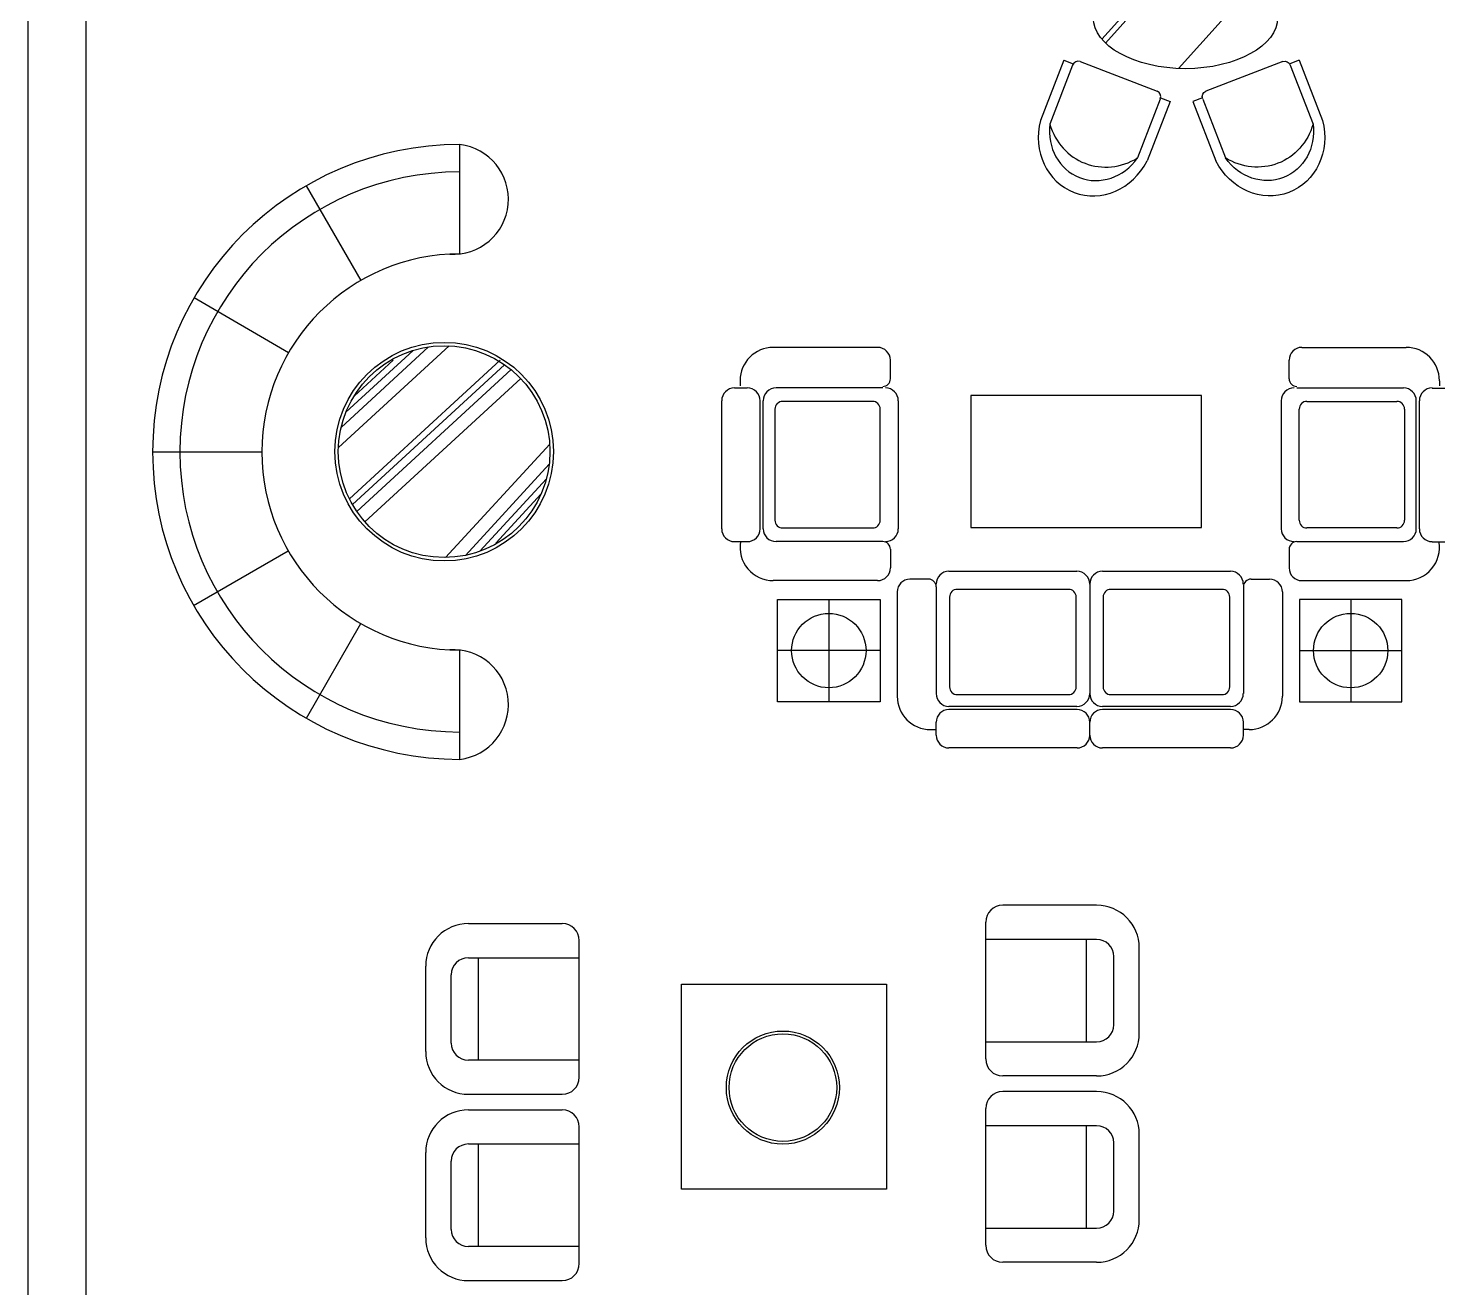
# Model space of a CAD drawing. Header units: inches. Extents: x 2.2 to 44.7, y 13.7 to 38.5.
# Drawn here: x 2.17 to 10.44, y 21.03 to 28.41 of the extents above; entities that cross this region are included whole.
import ezdxf

# ---------------------------------------------------------------- set-up
doc = ezdxf.new("R2010")
doc.units = ezdxf.units.IN
doc.header["$MEASUREMENT"] = 0
for name, color, linetype in [('02', 2, 'Continuous'), ('4', 4, 'Continuous'), ('kadrbm', 4, 'Continuous')]:
    doc.layers.add(name, color=color, linetype=linetype)

# ---------------------------------------------------------------- blocks, each defined once
blk = doc.blocks.new('kadrbm')
at = {"layer": 'kadrbm', "color": 4}
blk.add_lwpolyline([(0, 0), (0, 24.7972), (21, 24.7972), (21, 0), (0, 0)], close=True, dxfattribs=at)
blk.add_lwpolyline([(20.6631, 0.3257), (20.6631, 24.4603), (0.3369, 24.4603), (0.3369, 0.3257), (20.6631, 0.3257)], dxfattribs=at)

msp = doc.modelspace()

# ---------------------------------------------------------------- linework, layer by layer
at = {"layer": '02'}
for p, q in [((8.2372, 28.2175), (8.1009, 27.8646)), ((8.2372, 28.2175), (8.2922, 28.1963)), ((8.3336, 28.2107), (8.7842, 28.0366)), ((9.5202, 28.2107), (9.0695, 28.0366)), ((9.6165, 28.2175), (9.5615, 28.1963)), ((9.6165, 28.2175), (9.7528, 27.8646)), ((8.2893, 28.1888), (8.1559, 27.8434)), ((9.5644, 28.1888), (9.6979, 27.8434)), ((8.8023, 27.9906), (8.6688, 27.6452)), ((8.8601, 27.9769), (8.7252, 27.6277)), ((8.8046, 27.9983), (8.8601, 27.9769)), ((9.0491, 27.9983), (8.9936, 27.9769)), ((8.9936, 27.9769), (9.1285, 27.6277)), ((9.0515, 27.9906), (9.1849, 27.6452)), ((4.6995, 27.0837), (4.6995, 27.7237)), ((3.7993, 27.4824), (4.1194, 26.9282)), ((3.1425, 26.8285), (3.6965, 26.5065)), ((3.988, 25.9492), (4.6364, 26.5449)), ((4.0041, 26.0679), (4.5167, 26.5389)), ((4.0324, 26.1571), (4.4255, 26.5182)), ((4.0525, 25.6493), (4.9365, 26.4616)), ((4.0796, 26.2507), (4.3092, 26.4616)), ((7.1467, 26.5362), (6.5358, 26.5362)), ((7.2217, 26.3527), (7.2217, 26.4612)), ((9.5572, 26.3527), (9.5572, 26.4612)), ((9.6322, 26.5362), (10.243, 26.5362)), ((4.0706, 25.6157), (4.9617, 26.4345)), ((4.0957, 25.5757), (4.9994, 26.406)), ((4.1429, 25.5151), (5.0558, 26.3539)), ((6.3083, 26.2985), (6.3833, 26.2985)), ((6.3408, 26.3412), (6.3408, 26.3112)), ((7.1767, 26.2985), (6.5515, 26.2985)), ((9.6022, 26.2985), (10.2273, 26.2985)), ((10.3955, 26.2981), (10.4705, 26.2981)), ((10.438, 26.3412), (10.438, 26.3112)), ((6.2333, 25.4735), (6.2333, 26.2235)), ((6.4583, 25.4735), (6.4583, 26.2235)), ((6.4765, 25.4739), (6.4765, 26.2235)), ((7.1171, 26.2199), (6.5905, 26.2199)), ((7.2678, 26.2235), (7.2678, 25.4739)), ((9.511, 26.2235), (9.511, 25.4739)), ((9.6617, 26.2199), (10.1883, 26.2199)), ((10.3023, 25.4739), (10.3023, 26.2235)), ((10.3205, 25.4735), (10.3205, 26.2235)), ((6.5455, 26.1749), (6.5455, 25.5235)), ((7.1621, 25.5235), (7.1621, 26.1749)), ((9.6167, 25.5235), (9.6167, 26.1749)), ((10.2333, 26.1749), (10.2333, 25.5235)), ((4.6163, 25.3056), (5.226, 25.9692)), ((2.897, 25.9237), (3.5395, 25.9237)), ((4.7317, 25.3181), (5.2233, 25.8531)), ((4.8168, 25.3419), (5.2068, 25.7664)), ((4.9108, 25.3896), (5.1762, 25.6784)), ((6.5905, 25.4785), (7.1171, 25.4785)), ((10.1883, 25.4785), (9.6617, 25.4785)), ((6.3083, 25.3985), (6.3833, 25.3985)), ((7.1767, 25.3989), (6.5515, 25.3989)), ((9.6022, 25.3989), (10.2273, 25.3989)), ((10.3955, 25.3981), (10.4705, 25.3981)), ((3.1398, 25.0251), (3.6944, 25.3446)), ((7.2217, 25.3537), (7.2217, 25.2451)), ((9.5572, 25.3537), (9.5572, 25.2451)), ((7.5648, 25.2249), (8.3144, 25.2249)), ((8.4644, 25.2249), (9.214, 25.2249)), ((7.1467, 25.1701), (6.5358, 25.1701)), ((7.4448, 25.1788), (7.3363, 25.1788)), ((8.3894, 25.1499), (8.3894, 24.5086)), ((9.3343, 25.1788), (9.4428, 25.1788)), ((9.6322, 25.1701), (10.243, 25.1701)), ((6.8609, 25.0605), (6.8609, 24.4605)), ((7.2613, 25.1038), (7.2613, 24.493)), ((7.4898, 25.1338), (7.4898, 24.5086)), ((7.5684, 25.0742), (7.5684, 24.5476)), ((8.2649, 25.1192), (7.6134, 25.1192)), ((8.3099, 24.5476), (8.3099, 25.0742)), ((8.468, 25.0742), (8.468, 24.5476)), ((9.1645, 25.1192), (8.513, 25.1192)), ((9.2095, 24.5476), (9.2095, 25.0742)), ((9.2893, 25.1338), (9.2893, 24.5086)), ((9.5178, 25.1038), (9.5178, 24.493)), ((9.918, 25.0605), (9.918, 24.4605)), ((3.8004, 24.3644), (4.1201, 24.9188)), ((4.6995, 24.1237), (4.6995, 24.7637)), ((7.1609, 24.7605), (6.5609, 24.7605)), ((9.618, 24.7605), (10.218, 24.7605)), ((7.6134, 24.5026), (8.2649, 24.5026)), ((8.513, 24.5026), (9.1645, 24.5026)), ((8.3144, 24.4336), (7.5648, 24.4336)), ((8.3148, 24.4155), (7.5648, 24.4155)), ((9.214, 24.4336), (8.4644, 24.4336)), ((9.2144, 24.4155), (8.4644, 24.4155)), ((7.4898, 24.2655), (7.4898, 24.3405)), ((8.3894, 24.2655), (8.3894, 24.3405)), ((9.2893, 24.2655), (9.2893, 24.3405)), ((7.4563, 24.298), (7.4863, 24.298)), ((9.3228, 24.298), (9.2928, 24.298)), ((8.3148, 24.1905), (7.5648, 24.1905)), ((9.2144, 24.1905), (8.4644, 24.1905)), ((8.4298, 23.2694), (7.8798, 23.2694)), ((4.7493, 23.1621), (5.2993, 23.1621)), ((7.7798, 22.3694), (7.7798, 23.1694)), ((5.3993, 22.2621), (5.3993, 23.0621)), ((8.4298, 23.0694), (7.7798, 23.0694)), ((8.3713, 22.4694), (8.3713, 23.0694)), ((8.6798, 22.5194), (8.6798, 23.0194)), ((4.4993, 22.4121), (4.4993, 22.9121)), ((4.7493, 22.9621), (5.3993, 22.9621)), ((4.8077, 22.3621), (4.8077, 22.9621)), ((8.5298, 22.5694), (8.5298, 22.9694)), ((4.6493, 22.4621), (4.6493, 22.8621)), ((7.7798, 22.4694), (8.4298, 22.4694)), ((5.3993, 22.3621), (4.7493, 22.3621)), ((8.4298, 22.2694), (7.8798, 22.2694)), ((4.7493, 22.1621), (5.2993, 22.1621)), ((8.4298, 22.1783), (7.8798, 22.1783)), ((7.7798, 21.2783), (7.7798, 22.0783)), ((4.7493, 22.0711), (5.2993, 22.0711)), ((5.3993, 21.1711), (5.3993, 21.9711)), ((8.4298, 21.9783), (7.7798, 21.9783)), ((8.3713, 21.3783), (8.3713, 21.9783)), ((8.6798, 21.4283), (8.6798, 21.9283)), ((4.7493, 21.8711), (5.3993, 21.8711)), ((4.8077, 21.2711), (4.8077, 21.8711)), ((8.5298, 21.4783), (8.5298, 21.8783)), ((4.4993, 21.3211), (4.4993, 21.8211)), ((4.6493, 21.3711), (4.6493, 21.7711)), ((7.7798, 21.3783), (8.4298, 21.3783)), ((5.3993, 21.2711), (4.7493, 21.2711)), ((8.4298, 21.1783), (7.8798, 21.1783)), ((4.7493, 21.0711), (5.2993, 21.0711))]:
    msp.add_line(p, q, dxfattribs=at)
for points in [[(9.0436, 26.2547), (7.6936, 26.2547), (7.6936, 25.4809), (9.0436, 25.4809)], [(7.1609, 25.0605), (7.1609, 24.4605), (6.5609, 24.4605), (6.5609, 25.0605)], [(9.618, 25.0605), (9.618, 24.4605), (10.218, 24.4605), (10.218, 25.0605)], [(5.9988, 22.8066), (7.1988, 22.8066), (7.1988, 21.6066), (5.9988, 21.6066)]]:
    msp.add_lwpolyline(points, close=True, dxfattribs=at)
for centre, radius in [((4.6076, 25.9256), 0.64), ((4.6072, 25.9256), 0.62), ((6.8609, 24.7605), 0.2178), ((9.918, 24.7605), 0.2178), ((6.5919, 22.2014), 0.3312), ((6.5919, 22.2014), 0.3152)]:
    msp.add_circle(centre, radius, dxfattribs=at)
for centre, radius, start, end in [((4.6995, 25.9237), 1.8, 90, 270), ((4.6614, 27.4037), 0.3223, 266.16033, 83.21169), ((4.6995, 25.9237), 1.64, 90, 270), ((4.6995, 25.9237), 1.16, 90, 270), ((6.5358, 26.3412), 0.195, 90, 180), ((7.1467, 26.4612), 0.075, 0, 90), ((9.6322, 26.4612), 0.075, 90, 180), ((10.243, 26.3412), 0.195, 0, 90), ((6.3083, 26.2235), 0.075, 90, 180), ((6.3833, 26.2235), 0.075, 0, 90), ((6.5515, 26.2235), 0.075, 90, 180), ((7.1767, 26.3527), 0.045, 270, 0), ((7.1928, 26.2235), 0.075, 0, 90), ((9.586, 26.2235), 0.075, 90, 180), ((9.6022, 26.3527), 0.045, 180, 270), ((10.2273, 26.2235), 0.075, 0, 90), ((10.3955, 26.2235), 0.075, 90, 180), ((6.5905, 26.1749), 0.045, 90, 180), ((7.1171, 26.1749), 0.045, 0, 90), ((9.6617, 26.1749), 0.045, 90, 180), ((10.1883, 26.1749), 0.045, 0, 90), ((6.3083, 25.4735), 0.075, 180, 270), ((6.3833, 25.4735), 0.075, 270, 0), ((6.5515, 25.4739), 0.075, 180, 270), ((6.5905, 25.5235), 0.045, 180, 270), ((7.1171, 25.5235), 0.045, 270, 0), ((7.1928, 25.4739), 0.075, 270, 0), ((9.586, 25.4739), 0.075, 180, 270), ((9.6617, 25.5235), 0.045, 180, 270), ((10.1883, 25.5235), 0.045, 270, 0), ((10.2273, 25.4739), 0.075, 270, 0), ((10.3955, 25.4735), 0.075, 180, 270), ((6.5358, 25.3651), 0.195, 170.13856, 270), ((7.1767, 25.3537), 0.045, 0, 90), ((9.6022, 25.3537), 0.045, 90, 180), ((10.243, 25.3651), 0.195, 270, 9.86144), ((7.1467, 25.2451), 0.075, 270, 0), ((7.5648, 25.1499), 0.075, 90, 180), ((8.3144, 25.1499), 0.075, 0, 90), ((8.4644, 25.1499), 0.075, 90, 180), ((9.214, 25.1499), 0.075, 0, 90), ((9.6322, 25.2451), 0.075, 180, 270), ((7.3363, 25.1038), 0.075, 90, 180), ((7.4448, 25.1338), 0.045, 0, 90), ((9.3343, 25.1338), 0.045, 90, 180), ((9.4428, 25.1038), 0.075, 0, 90), ((7.6134, 25.0742), 0.045, 90, 180), ((8.2649, 25.0742), 0.045, 0, 90), ((8.513, 25.0742), 0.045, 90, 180), ((9.1645, 25.0742), 0.045, 0, 90), ((4.6614, 24.4437), 0.3223, 276.78831, 93.83967), ((7.4563, 24.493), 0.195, 180, 270), ((7.5648, 24.5086), 0.075, 180, 270), ((7.6134, 24.5476), 0.045, 180, 270), ((8.2649, 24.5476), 0.045, 270, 0), ((8.3144, 24.5086), 0.075, 270, 0), ((8.4644, 24.5086), 0.075, 180, 270), ((8.513, 24.5476), 0.045, 180, 270), ((9.1645, 24.5476), 0.045, 270, 0), ((9.214, 24.5086), 0.075, 270, 0), ((9.3228, 24.493), 0.195, 270, 0), ((7.5648, 24.3405), 0.075, 90, 180), ((8.3148, 24.3405), 0.075, 0, 90), ((8.4644, 24.3405), 0.075, 90, 180), ((9.2144, 24.3405), 0.075, 0, 90), ((7.5648, 24.2655), 0.075, 180, 270), ((8.3148, 24.2655), 0.075, 270, 0), ((8.4644, 24.2655), 0.075, 180, 270), ((9.2144, 24.2655), 0.075, 270, 0), ((7.8798, 23.1694), 0.1, 90, 180), ((8.4298, 23.0194), 0.25, 0, 90), ((4.7493, 22.9121), 0.25, 90, 180), ((5.2993, 23.0621), 0.1, 0, 90), ((8.4298, 22.9694), 0.1, 0, 90), ((4.7493, 22.8621), 0.1, 90, 180), ((8.4298, 22.5694), 0.1, 270, 0), ((8.4298, 22.5194), 0.25, 270, 0), ((4.7493, 22.4121), 0.25, 180, 270), ((4.7493, 22.4621), 0.1, 180, 270), ((7.8798, 22.3694), 0.1, 180, 270), ((5.2993, 22.2621), 0.1, 270, 0), ((7.8798, 22.0783), 0.1, 90, 180), ((8.4298, 21.9283), 0.25, 0, 90), ((4.7493, 21.8211), 0.25, 90, 180), ((5.2993, 21.9711), 0.1, 0, 90), ((8.4298, 21.8783), 0.1, 0, 90), ((4.7493, 21.7711), 0.1, 90, 180), ((8.4298, 21.4783), 0.1, 270, 0), ((8.4298, 21.4283), 0.25, 270, 0), ((4.7493, 21.3711), 0.1, 180, 270), ((4.7493, 21.3211), 0.25, 180, 270), ((7.8798, 21.2783), 0.1, 180, 270), ((5.2993, 21.1711), 0.1, 270, 0)]:
    msp.add_arc(centre, radius, start, end, dxfattribs=at)
msp.add_ellipse((8.9499, 28.4683), major_axis=(0.54, 0), ratio=0.555556, dxfattribs=at)
for centre, major_axis, start_param, end_param in [((8.3204, 28.1767), (0.0131, 0.034), 0, 1.570796), ((8.7711, 28.0027), (0.0131, 0.034), -1.570796, 0), ((8.4284, 27.7864), (0.1321, 0.3421), 1.693833, 4.600285), ((8.4418, 27.8206), (0.112, 0.29), 1.836941, 4.446244), ((8.5033, 27.9797), (0.1412, 0.3657), 2.270248, 4.012938)]:
    msp.add_ellipse(centre, major_axis=major_axis, ratio=0.916667, start_param=start_param, end_param=end_param, dxfattribs=at)
at = {"layer": '02', "extrusion": (0, 0, -1)}
for centre, major_axis, start_param, end_param in [((9.5333, 28.1767), (-0.0131, 0.034), 0, 1.570796), ((9.0826, 28.0027), (-0.0131, 0.034), -1.570796, 0), ((9.4254, 27.7864), (-0.1321, 0.3421), 1.693833, 4.600285), ((9.3504, 27.9797), (-0.1412, 0.3657), 2.270248, 4.012938), ((9.4119, 27.8206), (-0.112, 0.29), 1.836941, 4.446244)]:
    msp.add_ellipse(centre, major_axis=major_axis, ratio=0.916667, start_param=start_param, end_param=end_param, dxfattribs=at)
at = {"layer": '4'}
for p, q in [((8.4603, 28.3417), (8.8383, 28.7618)), ((8.482, 28.3184), (8.8849, 28.7661)), ((8.9092, 28.1691), (9.3562, 28.6658))]:
    msp.add_line(p, q, dxfattribs=at)

# ---------------------------------------------------------------- block references
at = {"layer": 'kadrbm'}
msp.add_blockref('kadrbm', (2.1709, 13.6973), dxfattribs=at)

doc.saveas('drawing.dxf')
